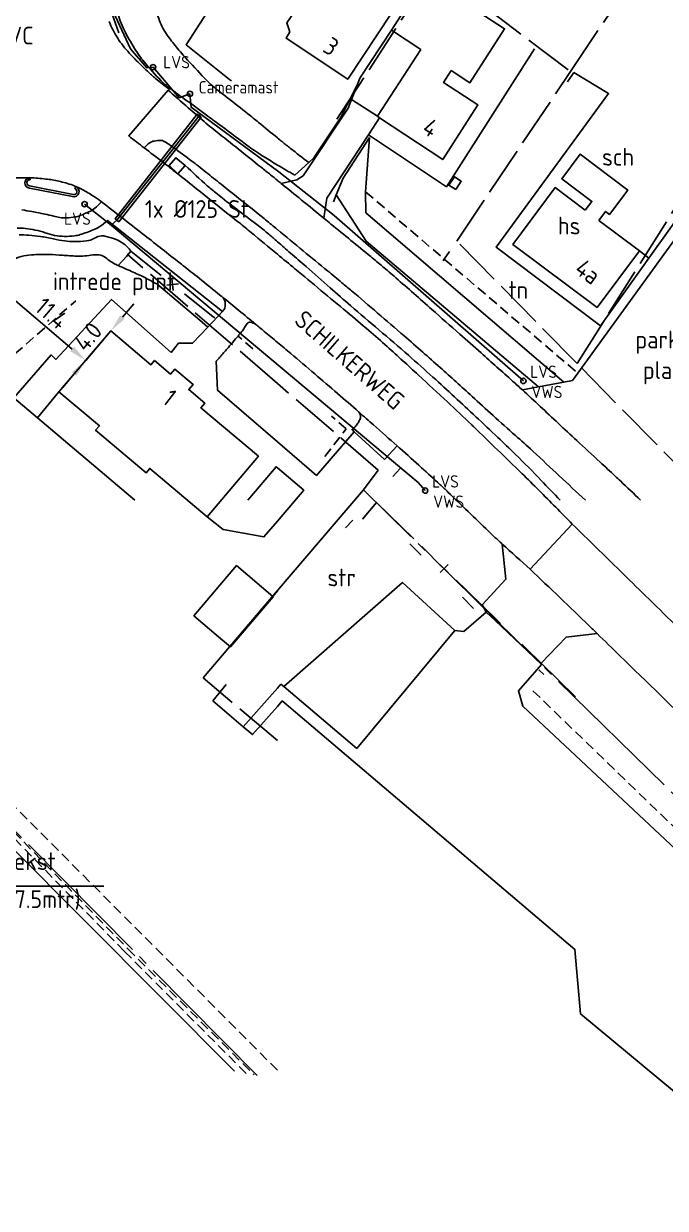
# Model space of a CAD drawing. Extents: x 109808 to 110111, y 466178 to 466443.
# Drawn here: x 109974.2 to 110039.4, y 466178.1 to 466298.3 of the extents above; entities that cross this region are included whole.
import ezdxf
from ezdxf.enums import TextEntityAlignment as Align

# ---------------------------------------------------------------- set-up
doc = ezdxf.new("R2010")
doc.units = 0
for name, pattern in [('KADPART', [6, 5, -1]), ('KADPROV', [18, 15, -1, 1, -1]), ('STIPPELFIJN', [1.5, 1, -0.5])]:
    doc.linetypes.add(name, pattern=pattern)
for name, color, linetype in [('bwk gestuurde boring intrede punt', 7, 'Continuous'), ('bwk gestuurde boring tekst', 7, 'Continuous'), ('bwk informatie', 7, 'Continuous'), ('bwk maatvoering', 1, 'Continuous'), ('bwk mantelbuis data tekst', 7, 'Continuous'), ('bwk mantelbuis signaal-elekta tekst', 7, 'Continuous'), ('bwk masten', 7, 'Continuous'), ('TOPO', 8, 'Continuous')]:
    doc.layers.add(name, color=color, linetype=linetype)
doc.layers.add('bwk kabel signaal-elekta', color=7, linetype='Continuous', true_color=0x960000)
doc.layers.add('bwk mantelbuis signaal-elekta', color=7, linetype='Continuous', true_color=0x960000)
doc.styles.add('--', font='isocp.shx')
doc.styles.get("Standard").update_dxf_attribs({"font": 'isocp.shx'})
doc.linetypes.add('BESCH', pattern='A,2.5,[11,TOPOCAD.SHX,S=0.15,R=0,X=0,Y=0],2.5', length=5)
doc.linetypes.add('DRAAIHEK', pattern='A,1.5,[8,TOPOCAD.SHX,S=0.2,R=0,X=0,Y=0],1.5', length=3)
doc.linetypes.add('HAAG', pattern='A,4,-1,[5,TOPOCAD.SHX,S=0.5,R=0,X=-0.5,Y=-0.5],-1', length=6)
doc.linetypes.add('RASTER', pattern='A,4,-1.5,[4,TOPOCAD.SHX,S=0.75,R=0,X=-0.75,Y=0],-1.5', length=7)
doc.dimstyles.new('Prov-ZH', dxfattribs={"dimtxt": 1.8, "dimasz": 1.8, "dimexe": 0, "dimexo": 0, "dimgap": 0.5, "dimtad": 1, "dimdec": 1, "dimzin": 1, "dimdsep": 46, "dimtxsty": 'Standard', "dimcen": 2.5, "dimclrd": 256, "dimclre": 256, "dimclrt": 256, "dimadec": 0, "dimazin": 0, "dimtfac": 1, "dimtdec": 1, "dimtmove": 0, "dimatfit": 3, "dimfxl": 0, "dimlwd": -1, "dimlwe": -1, "dimarcsym": 0})

# ---------------------------------------------------------------- blocks, each defined once
blk = doc.blocks.new('RASTERKL', base_point=(80, 5))
at = {"layer": 'TOPO', "linetype": 'ByBlock'}
for p, q in [((80, 9.875), (80, 11.375)), ((80, 7.625), (80, 8.75)), ((80.5625, 8.1875), (79.4375, 8.1875)), ((80, 5), (80, 6.5))]:
    blk.add_line(p, q, dxfattribs=at)
blk = doc.blocks.new('HAAGGR', base_point=(85, 5))
at = {"layer": 'TOPO', "linetype": 'ByBlock'}
for p, q in [((85, 11.75), (85, 15.5)), ((84.578125, 10.695312), (85.421875, 9.851563)), ((85.421875, 10.695312), (84.578125, 9.851563)), ((85, 5), (85, 8.75))]:
    blk.add_line(p, q, dxfattribs=at)
blk = doc.blocks.new('*D7')
at = {"layer": 'bwk maatvoering', "transparency": 16777216}
blk.add_line((109973.18, 466270.42), (109979.16, 466265.34), dxfattribs=at)
for points in [[(109973.38, 466270.65), (109972.99, 466270.19), (109971.81, 466271.58)], [(109979.35, 466265.57), (109978.96, 466265.11), (109980.53, 466264.18)]]:
    blk.add_solid(points, dxfattribs=at)
at = {"layer": 'Defpoints', "color": 0, "transparency": 16777216}
for p in [(109971.81, 466271.58), (109980.53, 466264.18), (109980.53, 466264.18)]:
    blk.add_point(p, dxfattribs=at)
at = {"layer": 'bwk maatvoering', "transparency": 16777216, "insert": (109977.08, 466268.95), "char_height": 1.8, "attachment_point": 5, "rotation": 319.6428}
blk.add_mtext('11.4', dxfattribs=at)
blk = doc.blocks.new('*D8')
at = {"layer": 'bwk maatvoering', "transparency": 16777216}
for p, q in [((109984.26, 466268.57), (109985.43, 466269.94)), ((109983.1, 466267.2), (109980.53, 466264.18)), ((109979.36, 466262.81), (109978.2, 466261.43))]:
    blk.add_line(p, q, dxfattribs=at)
for points in [[(109984.03, 466268.77), (109984.49, 466268.38), (109983.1, 466267.2)], [(109979.13, 466263), (109979.59, 466262.61), (109980.53, 466264.18)]]:
    blk.add_solid(points, dxfattribs=at)
at = {"layer": 'Defpoints', "color": 0, "transparency": 16777216}
for p in [(109983.1, 466267.2), (109980.53, 466264.18), (109980.53, 466264.18)]:
    blk.add_point(p, dxfattribs=at)
at = {"layer": 'bwk maatvoering', "transparency": 16777216, "insert": (109980.75, 466266.6), "char_height": 1.8, "attachment_point": 5, "rotation": 49.6428}
blk.add_mtext('4.0', dxfattribs=at)

msp = doc.modelspace()

# ---------------------------------------------------------------- linework, layer by layer
at = {"layer": 'bwk gestuurde boring tekst'}
msp.add_line((109952.8, 466210.82), (109982.37, 466210.82), dxfattribs=at)
at = {"layer": 'bwk kabel signaal-elekta'}
for points in [[(109987.37, 466293.94), (109986.74, 466293.88), (109985.07, 466295.8), (109983.53, 466299.15), (109982.84, 466301.77), (109983.3, 466304.56), (109983.77, 466306.85), (109978.34, 466309.96), (109978.86, 466311.98), (109979.23, 466313.9), (109979.26, 466316), (109978.95, 466320.37), (109979.24, 466328.01)], [(109990.04, 466290.83), (109987.37, 466293.94)], [(110024.98, 466262.1), (110005.76, 466278.88), (110000.14, 466283.32), (109991.24, 466289.87), (109991.12, 466291.23), (109990.04, 466290.83)], [(109980.42, 466280.04), (109983.12, 466277.92), (109983.71, 466278.4), (109992.05, 466289.01), (109992.18, 466289.18)], [(109983.12, 466277.92), (110014.29, 466251.78), (110015.01, 466250.97)]]:
    msp.add_lwpolyline(points, dxfattribs=at)
at = {"layer": 'bwk mantelbuis signaal-elekta'}
msp.add_lwpolyline([(109983.91, 466278.24), (109983.51, 466278.55), (109991.85, 466289.17), (109992.25, 466288.86)], close=True, dxfattribs=at)
at = {"layer": 'bwk masten'}
for centre in [(109987.37, 466293.94), (109991.12, 466291.23), (109980.42, 466280.04), (110024.98, 466262.1), (110015.01, 466250.97)]:
    msp.add_circle(centre, 0.268, dxfattribs=at)
at = {"layer": 'TOPO', "linetype": 'KADPART'}
for points in [[(110029.76, 466293.49), (110039.01, 466307.27), (110009.84, 466326.46)], [(110006.05, 466288.65), (110015.96, 466303.92)], [(110015.96, 466303.92), (110029.76, 466293.49)], [(110000, 466225.62), (109992.45, 466231.98)]]:
    msp.add_lwpolyline(points, dxfattribs=at)
at = {"layer": 'TOPO', "linetype": 'Continuous'}
for points in [[(110000, 466313.76, 0.040433), (109998.28, 466314.33, 0.107344), (109995.7, 466314.4, 0.026226), (109992.99, 466313.73, 0.051078), (109991.66, 466313.18, 0.040306), (109989.89, 466312.03, 0.065214), (109988.97, 466311.11, 0.066729), (109988.03, 466309.46, 0.063929), (109987.53, 466307.61, 0.018639), (109987.32, 466305.48, 0.020775), (109987.29, 466303.56, 0.013566), (109987.38, 466301.78, 0.019375), (109987.52, 466300.54, 0.052878), (109988.03, 466298.65, 0.062778), (109988.81, 466297.2, 0.016821), (109989.72, 466296, 0.014291), (109990.88, 466294.66, 0.006853), (109992.88, 466292.54, 0.027028), (109993.42, 466292.03, 0.011648), (109994.94, 466290.82, -0.00864), (109997.01, 466289.21, -0.000733), (109998.07, 466288.34, 0.00026), (110000, 466286.77)], [(109983.74, 466299.57, 0.049039), (109984.44, 466297.71, 0.026501), (109985.48, 466295.84, 0.033403), (109986.48, 466294.47, 0.018118), (109988.17, 466292.58, 0.040917), (109989.02, 466291.84, 0.003089), (109990.75, 466290.57, -0.002435), (109992.95, 466288.97, -0.000819), (109994.3, 466287.97, 0.000391), (109997.12, 466285.87, 0.020438), (109998.66, 466284.83, 0.00459), (110000, 466284.01)], [(109982.91, 466298.57, 0.046538), (109983.78, 466296.88, 0.045076), (109984.96, 466295.37, 0.00897), (109985.51, 466294.79, 0.003998), (109986.8, 466293.52, 0.020378), (109987.62, 466292.79, 0.012722), (109989, 466291.71), (109988.91, 466291.6)], [(110102.35, 466178.15, -0.000068), (110100.11, 466180, -0.002805), (110099.57, 466180.44, -0.004437), (110094.7, 466184.63, -0.005981), (110091.14, 466187.81, -0.003235), (110086.85, 466191.8, -0.003339), (110082.67, 466195.79, -0.000462), (110077.68, 466200.62, -0.001267), (110075.86, 466202.4, -0.000555), (110071.75, 466206.44, 0.000464), (110066.84, 466211.27, 0.001016), (110062.15, 466215.85, -0.001176), (110058.09, 466219.82, -0.006061), (110054.34, 466223.6, 0.006214), (110050.68, 466227.28, 0.001273), (110047.22, 466230.66, -0.001367), (110043.99, 466233.81, -0.000099), (110043.27, 466234.52, 0.000012), (110037.38, 466240.31, 0.000473), (110034.8, 466242.83, 0.000251), (110029.94, 466247.58)], [(110022.83, 466245.55, 0.002608), (110025.68, 466242.99)], [(110032.46, 466236.47, 0.000318), (110031.65, 466237.26, 0.000643), (110025.68, 466242.99)], [(110060.01, 466209.62, 0.000402), (110058.01, 466211.57, 0.001432), (110053.99, 466215.47, -0.00156), (110050.31, 466219.04, -0.001002), (110046.98, 466222.31, 0.00085), (110043.05, 466226.16, 0.000402), (110042.98, 466226.23, 0.000004), (110034.81, 466234.19, 0.000914), (110032.46, 466236.47)]]:
    msp.add_lwpolyline(points, format="xyb", dxfattribs=at)
for points in [[(109995.35, 466292.55), (109995.12, 466292.7), (109990.73, 466296.21), (110000, 466310.57)], [(110011.58, 466297.68), (110015.02, 466303.04), (110015.41, 466302.79), (110016.71, 466304.81), (110020.51, 466302.36), (110019.2, 466300.33), (110023.07, 466297.83), (110019.55, 466292.36), (110017.65, 466293.59)], [(109994.48, 466247.01), (109992.88, 466248.3)], [(110000, 466247.88), (109998.63, 466246.28), (109994.48, 466247.01)], [(110025.68, 466242.99), (110029.94, 466247.58)], [(110022.83, 466245.55), (110023.21, 466241.98), (110020.81, 466239.37), (110020.9, 466239.2)], [(109999.52, 466240.24), (109995.86, 466243.37), (109991.52, 466238.27), (109994.03, 466236.13)], [(110018.03, 466236.79), (110012.71, 466241.64), (110000.64, 466231.08)], [(109994.03, 466236.13), (109995.22, 466235.11), (109999.56, 466240.21), (109999.52, 466240.24)], [(109999.52, 466240.24), (110000, 466240.8)], [(110018.03, 466236.79), (110018.94, 466236.68), (110021.21, 466238.64)], [(110020.9, 466239.2), (110021.21, 466238.64)], [(110021.21, 466238.64), (110022.12, 466237.78), (110026.72, 466233.42)], [(109950.05, 466237.8), (109995.64, 466192.08)], [(110008.08, 466224.79), (110018.03, 466236.79)], [(110026.77, 466233.48), (110029.32, 466236.11), (110032.46, 466236.47)], [(110026.72, 466233.42), (110026.81, 466233.33), (110024.48, 466230.64), (110024.91, 466229.09), (110054.92, 466201.02), (110057.85, 466202.85)], [(110026.72, 466233.42), (110026.77, 466233.48)], [(109994.79, 466231.29), (109993.43, 466229.65)], [(110000, 466230.93), (109996.53, 466227.01)], [(110000.64, 466231.08), (110000.35, 466231.33), (110000, 466230.93)], [(110008.08, 466224.79), (110000.64, 466231.08)]]:
    msp.add_lwpolyline(points, dxfattribs=at)
msp.add_lwpolyline([(110001.27, 466297.52), (110000.9, 466296.88), (110007.15, 466292.72), (110011.57, 466299.42), (110009.92, 466300.5), (110011.03, 466302.19), (110009.69, 466303.07), (110010.24, 466303.9), (110006.9, 466306.11), (110002.88, 466300.08), (110002.06, 466300.05), (110000.96, 466298.42)], close=True, dxfattribs=at)
at = {"layer": 'TOPO', "color": 8, "linetype": 'RASTER'}
msp.add_lwpolyline([(109982.71, 466300.76), (109983.9, 466297.42)], dxfattribs=at)
at = {"layer": 'TOPO', "color": 8, "linetype": 'Continuous'}
for points in [[(110008.12, 466292.17), (110008.37, 466292.83), (110011.58, 466297.68)], [(110014.58, 466295.73), (110011.58, 466297.68)], [(110026.11, 466295.81), (110017.17, 466281.81), (110009.24, 466287.08)], [(110010.15, 466288.95), (110014.58, 466295.73)], [(110017.65, 466293.59), (110016.87, 466292.37), (110020.37, 466290.11), (110016.79, 466284.56), (110010.37, 466288.81)], [(110030.1, 466293.39), (110033.63, 466291.26), (110022.21, 466275.69), (110032.81, 466267.7), (110037.73, 466274.57)], [(110003.18, 466284.26), (110003.71, 466284.75), (110006.42, 466288.8), (110008.12, 466292.17)], [(110008.12, 466292.17), (110007.53, 466290.67)], [(110007.53, 466290.67), (110007.19, 466289.79), (110002.63, 466282.92), (110001.98, 466282.5), (110000.37, 466282.15)], [(110010.15, 466288.95), (110007.53, 466290.67)], [(110010.37, 466288.81), (110009.24, 466287.08)], [(110010.37, 466288.81), (110010.15, 466288.95)], [(110009.24, 466287.08), (110005.03, 466280.63), (110004.73, 466278.6)], [(110009.35, 466286.79), (110006.67, 466282.67), (110005.97, 466280.97)], [(110008.96, 466281.28), (110009.35, 466286.79)], [(109990.65, 466283.96), (109989.67, 466284.74), (109989, 466283.96), (109989.89, 466283.1)], [(110031.26, 466279.42), (110031.93, 466280.32), (110028.87, 466282.62), (110030.73, 466285.1), (110035.57, 466281.47), (110033.72, 466279), (110033.32, 466279.3), (110032.63, 466278.39)], [(109989.89, 466283.1), (109990.65, 466283.96)], [(110001.76, 466282.99), (110003.18, 466284.26)], [(110005.97, 466280.97), (110005.7, 466280.29)], [(110005.97, 466280.97), (110009, 466276.29), (110026.53, 466261.5)], [(110029.08, 466261.97), (110008.98, 466279.17), (110008.96, 466281.28)], [(110036.77, 466275.29), (110032.47, 466269.56), (110023.91, 466275.96), (110028.2, 466281.72), (110031.26, 466279.42)], [(110037.73, 466274.57), (110041.64, 466280.03), (110042.47, 466279.35), (110030.51, 466262.89)], [(110032.63, 466278.39), (110036.77, 466275.29)], [(110036.77, 466275.29), (110037.73, 466274.57)], [(109992.92, 466267.54), (109991.39, 466265.92), (109989.95, 466265.92), (109989.21, 466264.99), (109983.14, 466270.38), (109977.51, 466264.28), (109977.03, 466264.74), (109973.24, 466260.39), (109975.63, 466258.34)], [(109994.44, 466269.15), (109992.92, 466267.54)], [(109977.82, 466260.99), (109983.1, 466267.2), (109987.15, 466263.74), (109987.52, 466264.19), (109989.15, 466262.79), (109989.59, 466263.31), (109991.44, 466261.75), (109990.99, 466261.22), (109992.62, 466259.83), (109992.23, 466259.38), (109998.08, 466254.46), (109992.88, 466248.3)], [(110030.51, 466262.89), (110029.95, 466262.13), (110029.08, 466261.97)], [(110026.53, 466261.5), (110024.88, 466261.19)], [(110029.08, 466261.97), (110026.53, 466261.5)], [(109975.63, 466258.34), (109977.82, 466260.99)], [(109992.88, 466248.3), (109987.04, 466253.23), (109986.66, 466252.77), (109981.53, 466257.09), (109981.92, 466257.55), (109977.82, 466260.99)], [(109985.52, 466250), (109975.63, 466258.34)], [(110000, 466255.92), (110003.97, 466252.51), (110007.8, 466256.94)], [(110010.86, 466254.14), (110007.8, 466256.94)], [(110010.86, 466254.14), (110012.16, 466255.51)], [(109997, 466250), (109999.86, 466253.39), (110000, 466253.27)], [(110000, 466253.27), (110002.68, 466251.01), (110000, 466247.88)]]:
    msp.add_lwpolyline(points, dxfattribs=at)
at = {"layer": 'TOPO', "color": 8, "linetype": 'KADPART'}
for points in [[(110018.21, 466276.29), (110029.76, 466293.49)], [(110030.44, 466263.86), (110048.3, 466292.23)], [(110030.44, 466263.86), (110018.21, 466276.29)], [(110000, 466261.85), (109984.74, 466274.95)], [(110042.76, 466251.33), (110030.44, 466263.86)], [(110008.73, 466251.05), (110010.24, 466253.06), (110000, 466261.85)]]:
    msp.add_lwpolyline(points, dxfattribs=at)
at = {"layer": 'TOPO', "color": 8, "linetype": 'HAAG'}
for points in [[(110029.45, 466292.46), (110030.1, 466293.39)], [(109985.13, 466275.27), (109984.67, 466274.74), (109983.83, 466273.81)], [(109985.27, 466275.14), (109985.13, 466275.27)], [(110016.94, 466274.46), (110017.47, 466275.22)], [(110016.82, 466274.29), (110016.94, 466274.46)], [(109993.63, 466268.49), (109993.49, 466268.6)], [(110011.73, 466252.39), (110012.48, 466253.2)]]:
    msp.add_lwpolyline(points, dxfattribs=at)
at = {"layer": 'TOPO', "color": 8, "linetype": 'Continuous'}
for points in [[(109986.48, 466285.75, 0.000587), (109984.9, 466286.97), (109988.91, 466291.6)], [(110000, 466282.45, 0.000064), (109999.31, 466283.01, 0.002549), (109998.35, 466283.78, -0.000534), (109993.76, 466287.44, -0.008725), (109992.15, 466288.77, -0.00415), (109988.91, 466291.6)], [(110000, 466286.77, 0.000065), (110000.48, 466286.38, 0.004635), (110001.33, 466285.7, 0.002014), (110003.18, 466284.26)], [(109999.99, 466277.47, 0.002827), (109998.8, 466278.45, 0.002123), (109998.22, 466278.92, 0.000396), (109995.07, 466281.43, 0.000538), (109993.52, 466282.67, 0.000536), (109991.95, 466283.91, 0.006096), (109991.54, 466284.23, 0.001333), (109989.64, 466285.64, 0.013347), (109988.96, 466286.12, 0.018871), (109988.45, 466286.43, 0.124486), (109988.19, 466286.5, 0.046177), (109987.48, 466286.44, 0.096637), (109987.03, 466286.27, 0.093035), (109986.48, 466285.75)], [(109986.48, 466285.75, -0.00067), (109988.3, 466284.35, -0.0028), (109989.8, 466283.17), (109989.89, 466283.1)], [(110000, 466274.96, 0.000247), (109997.35, 466277.15, 0.001491), (109996.12, 466278.16, 0.003464), (109995.99, 466278.26, 0.000071), (109989.89, 466283.1)], [(110000, 466276.23, 0.00009), (109999.14, 466276.98, 0.018077), (109997.9, 466277.98, -0.005695), (109993.88, 466281.07, -0.015866), (109992.88, 466281.9, -0.006798), (109990.65, 466283.96)], [(110000, 466284.01, 0.005951), (110001.76, 466282.99)], [(110000, 466284.01, 0.005951), (110001.76, 466282.99)], [(109974.83, 466282.71, 0.02291), (109973.26, 466282.69, 0.032933), (109972.1, 466282.53, 0.01255), (109971.66, 466282.43)], [(109974.83, 466282.71, 0.906924), (109974.82, 466281.67), (109979.19, 466280.81, 0.951143), (109979.52, 466281.83)], [(109974.83, 466282.71), (109974.89, 466282.51, 0.966192), (109974.83, 466281.89), (109979.27, 466281.02, 0.965212), (109979.43, 466281.62), (109979.52, 466281.83)], [(109974.89, 466282.71, 0.031959), (109974.83, 466282.71)], [(109974.89, 466282.71, 0.000986), (109974.83, 466282.71)], [(109979.52, 466281.83, 0.012717), (109979.22, 466281.96, 0.028684), (109977.8, 466282.37, 0.026942), (109976.48, 466282.59, 0.021773), (109974.89, 466282.71)], [(110000.37, 466282.15, 0.000034), (110000, 466282.45)], [(110000.37, 466282.15, 0.000034), (110000, 466282.45)], [(110004.73, 466278.6, 0.000234), (110002.46, 466280.45, 0.000193), (110000.37, 466282.15)], [(109982.14, 466280.28, 0.022435), (109981.34, 466280.84, 0.016193), (109980.17, 466281.53, 0.028412), (109979.52, 466281.83)], [(109974.06, 466279.45, -0.009054), (109975.07, 466279.29, -0.006931), (109976.39, 466279.03, -0.00844), (109977.28, 466278.83, 0.011953), (109977.91, 466278.69, 0.05638), (109978.54, 466278.64, 0.037278), (109979.49, 466278.74, 0.046221), (109979.94, 466278.87, 0.019673), (109980.94, 466279.3, 0.060497), (109981.45, 466279.62, 0.041553), (109982.14, 466280.28)], [(109994.45, 466270.58, 0.000211), (109994.24, 466270.75, 0.001292), (109992.04, 466272.53, 0.00175), (109990.4, 466273.83, 0.000626), (109989.86, 466274.25, 0.000096), (109986.31, 466277.03, 0.000968), (109984.23, 466278.66, 0.000946), (109982.14, 466280.28)], [(109973.58, 466277.61, -0.027844), (109974.41, 466277.57, -0.023205), (109975.4, 466277.41, -0.035443), (109976.43, 466277.13, 0.038174), (109977.38, 466276.87, 0.039761), (109978.39, 466276.77, 0.039268), (109979.4, 466276.82, 0.044093), (109979.98, 466276.95, 0.018442), (109981.3, 466277.42, 0.049541), (109981.91, 466277.73, 0.031668), (109982.76, 466278.37), (109994.44, 466269.15)], [(110024.88, 466261.19, 0.002629), (110023.89, 466262.08, 0.000806), (110020.68, 466264.94, 0.000338), (110018.51, 466266.86, 0.000261), (110015.69, 466269.35, 0.001633), (110012.02, 466272.57, 0.004508), (110010.67, 466273.72, 0.00266), (110009.48, 466274.71, 0.000789), (110005.44, 466278.02, 0.000073), (110004.73, 466278.6)], [(110031.27, 466250, 0.000035), (110025.98, 466254.94, 0.002772), (110025.91, 466255.01, 0.004489), (110024.17, 466256.56, -0.00343), (110021.9, 466258.59, -0.001963), (110019.77, 466260.53, 0.002575), (110018.15, 466262, 0.001771), (110016.52, 466263.46, 0.001643), (110014.76, 466265.02, 0.001505), (110012.86, 466266.67, 0.001051), (110010.18, 466268.99, 0.001149), (110007.53, 466271.25, 0.003121), (110006.55, 466272.07, 0.00199), (110005.1, 466273.27, -0.001169), (110002.62, 466275.29, -0.001264), (110000, 466277.47)], [(109985.13, 466275.27, 0.056947), (109984.31, 466276.08, 0.072293), (109983.62, 466276.46, 0.031818), (109982.6, 466276.77, 0.076358), (109982.15, 466276.81, 0.120663), (109981.41, 466276.58, -0.112032), (109980.62, 466276.31, -0.025594), (109979.36, 466276.24, -0.03353), (109978.4, 466276.31, -0.0228), (109977.25, 466276.51, 0.019826), (109975.93, 466276.76, 0.016108), (109974.76, 466276.89, 0.019144), (109973.76, 466276.93, 0.074113)], [(110000, 466276.23, -0.00014), (110001.34, 466275.06, -0.000323), (110002.91, 466273.7, -0.000135), (110005.36, 466271.55, 0.00016), (110007.44, 466269.73, 0.00418), (110010.31, 466267.27, -0.004009), (110013.31, 466264.7, -0.005436), (110015.8, 466262.48, -0.003065), (110020.15, 466258.47, -0.002072), (110022.38, 466256.37, -0.00256), (110024.17, 466254.65, -0.010968), (110026.79, 466252, 0.006587), (110028.73, 466250, 0.006587)], [(109956.36, 466262.23, 0.037541), (109957.69, 466262.47, 0.098797), (109958.28, 466262.76, 0.01111), (109959.66, 466263.85, 0.011984), (109960.89, 466264.92, 0.017093), (109962.76, 466266.76, -0.027762), (109963.93, 466267.86, -0.050587), (109965.71, 466269.07, 0.036563), (109968.21, 466270.67, 0.021057), (109969.72, 466271.9, -0.020226), (109971.29, 466273.18, -0.032087), (109973.03, 466274.33, -0.064938), (109973.99, 466274.72, -0.045995), (109975.03, 466274.89, -0.027118), (109976.83, 466274.93, -0.010758), (109978.18, 466274.85, 0.010045), (109979.62, 466274.77, 0.053181), (109981.25, 466274.88, -0.107802), (109982.06, 466274.85, -0.114424), (109982.67, 466274.53, 0.068151), (109983.64, 466273.9, 0.001336), (109983.83, 466273.81)], [(110029.94, 466247.58, 0.002308), (110026.57, 466250.99, 0.004508), (110024.83, 466252.71, 0.000073), (110019.9, 466257.48, 0.00182), (110019.7, 466257.67, 0.002291), (110017.26, 466259.98, 0.001921), (110014.32, 466262.7, 0.003657), (110011.15, 466265.58, 0.006309), (110009.28, 466267.22, 0.002218), (110007.05, 466269.1, 0.000945), (110001.78, 466273.48, 0.000166), (110000, 466274.96)], [(109983.83, 466273.81, 0.005603), (109984.65, 466273.45, -0.005005), (109986.04, 466272.82, -0.012961), (109986.61, 466272.55, -0.006333), (109987.74, 466271.94), (109992.12, 466268.28), (109992.92, 466267.54)], [(109994.44, 466269.15, 0.064841), (109994.62, 466269.41, 0.09102), (109994.69, 466269.64, 0.05421), (109994.7, 466269.97, 0.055827), (109994.64, 466270.29, 0.08556), (109994.53, 466270.49, 0.02514), (109994.45, 466270.58)], [(109997.8, 466267.84, 0.000875), (109996.08, 466269.26, 0.001639), (109994.45, 466270.58)], [(109996, 466266.66, 0.000568), (109996.36, 466267.09, 0.045891), (109996.65, 466267.51, -0.045886), (109996.94, 466267.93, -0.253788), (109997.24, 466268.05, -0.120436), (109997.8, 466267.84)], [(110000, 466266.01, 0.000805), (109998.66, 466267.13, 0.000436), (109997.8, 466267.84)], [(110000, 466255.92), (109993.92, 466261.15), (109993.79, 466264.09, 0.001387), (109994.54, 466264.95, 0.002885), (109994.9, 466265.36, 0.000367), (109995.88, 466266.52, 0.00018), (109996, 466266.66)], [(110008.25, 466258.97, 0.00163), (110006.11, 466260.82, 0.001508), (110003.79, 466262.81, 0.001787), (110001.35, 466264.88, 0.000805), (110000, 466266.01)], [(110036.88, 466250, -0.000369), (110034.83, 466251.95, 0.00279), (110034.31, 466252.44, 0.000948), (110032.76, 466253.87, -0.000622), (110030.39, 466256.06, -0.001944), (110026.68, 466259.52, 0.003993), (110024.88, 466261.19)], [(110007.8, 466256.94), (110007.58, 466257.18, 0.056423), (110007.97, 466257.53, 0.06547), (110008.23, 466257.9, 0.026607), (110008.39, 466258.26, 0.050401), (110008.45, 466258.46, 0.135698), (110008.42, 466258.7, 0.06292), (110008.25, 466258.97)], [(110008.29, 466258.93, 0.000031), (110008.25, 466258.97)], [(110008.29, 466258.93, 0.030704), (110008.25, 466258.97)], [(110012.16, 466255.51, 0.000583), (110009.76, 466257.63, 0.001145), (110008.29, 466258.93)], [(110022.83, 466245.55, -0.000049), (110022.78, 466245.6, -0.005573), (110021.42, 466246.87, -0.001328), (110017.32, 466250.83, 0.007068), (110016.54, 466251.57, 0.002066), (110014.63, 466253.3, 0.001821), (110012.45, 466255.25, 0.000073), (110012.16, 466255.51)]]:
    msp.add_lwpolyline(points, format="xyb", dxfattribs=at)
msp.add_lwpolyline([(110018.12, 466281.51), (110018.67, 466282.36), (110018, 466282.82), (110017.42, 466281.95)], close=True, dxfattribs=at)
at = {"layer": 'TOPO', "color": 8, "linetype": 'STIPPELFIJN'}
for points in [[(110008.96, 466281.28), (110016.94, 466274.46)], [(110016.94, 466274.46), (110030.51, 466262.89)], [(109964.64, 466256.15), (109971.09, 466262.88), (109979.54, 466270.24)], [(109997.52, 466265.36), (109996, 466266.66)], [(110004.81, 466254.42), (110006.99, 466257.23), (110005.49, 466258.52)]]:
    msp.add_lwpolyline(points, dxfattribs=at)
at = {"layer": 'TOPO', "linetype": 'KADPROV'}
for points in [[(110008.73, 466251.05), (110000, 466240.83)], [(110053.24, 466183.26), (110064.98, 466195.91), (110008.73, 466251.05)], [(109997.95, 466191.61), (109947.68, 466242.35)], [(109992.45, 466231.98), (110000, 466240.83)]]:
    msp.add_lwpolyline(points, dxfattribs=at)
at = {"layer": 'TOPO', "linetype": 'RASTER'}
for points in [[(110013.84, 466246.09), (110010.06, 466249.77), (110008.65, 466248.06)], [(110020.9, 466239.2), (110019.22, 466240.84)], [(110022.24, 466237.9), (110020.9, 466239.2)], [(110026.77, 466233.48), (110025.22, 466235)], [(110030.27, 466230.04), (110026.77, 466233.48)]]:
    msp.add_lwpolyline(points, dxfattribs=at)
at = {"layer": 'TOPO', "linetype": 'HAAG'}
for points in [[(110006.9, 466247.18), (110007.65, 466247.99)], [(110013.46, 466245.58), (110014.6, 466244.43)], [(110018.8, 466240.15), (110019.93, 466239)], [(110026.56, 466232.78), (110027.04, 466232.3)]]:
    msp.add_lwpolyline(points, dxfattribs=at)
at = {"layer": 'TOPO', "linetype": 'STIPPELFIJN'}
for points in [[(110000, 466192.16), (109952.27, 466240.02), (109951.21, 466238.95)], [(109996.82, 466191.84), (109984.47, 466204.22), (109950.87, 466238.62)], [(109951.21, 466238.95), (109984.8, 466204.49), (109997.65, 466191.68)], [(110054.72, 466202.88), (110025.76, 466230.85)]]:
    msp.add_lwpolyline(points, dxfattribs=at)
at = {"layer": 'TOPO', "linetype": 'DRAAIHEK'}
for points in [[(110022.24, 466237.9), (110022.66, 466237.49)], [(110024.81, 466235.4), (110025.22, 466235)]]:
    msp.add_lwpolyline(points, dxfattribs=at)
at = {"layer": 'TOPO', "linetype": 'BESCH'}
for points in [[(109993.43, 466229.65), (109996.53, 466227.01)], [(109996.53, 466227.01), (109997.46, 466226.22), (110000, 466229.08)]]:
    msp.add_lwpolyline(points, dxfattribs=at)
msp.add_lwpolyline([(110000, 466229.08), (110000.5, 466229.64), (110030.21, 466204.42), (110030.79, 466197.87), (110048.29, 466183.36), (110050.22, 466185.67, 0.002923), (110054.33, 466181.94, 0.005371), (110056.56, 466179.99, 0.000001), (110056.6, 466179.94, 0.000001)], format="xyb", dxfattribs=at)

# ---------------------------------------------------------------- block references
at = {"layer": 'TOPO', "color": 8, "linetype": 'HAAG', "rotation": 51.50240538673027}
msp.add_blockref('HAAGGR', (109993.49, 466268.6), dxfattribs=at)
at = {"layer": 'TOPO', "linetype": 'RASTER', "rotation": 45.75378697464225}
msp.add_blockref('RASTERKL', (110019.22, 466240.84), dxfattribs=at)

# ---------------------------------------------------------------- texts
at = {"layer": 'bwk gestuurde boring intrede punt'}
msp.add_text('intrede punt', height=1.8, dxfattribs=at).set_placement((109977.2, 466271.32))
at = {"layer": 'bwk gestuurde boring tekst'}
for s, p in [('gestuurde boring tekst ', (109954.19, 466212.47)), ('(HDPE Ø160mm l=107.5mtr)', (109954.19, 466208.62))]:
    msp.add_text(s, height=1.8, dxfattribs=at).set_placement(p)
at = {"layer": 'bwk informatie', "linetype": 'Continuous', "style": '--'}
for s, p in [('LVS', (109988.41, 466293.82)), ('Cameramast', (109992, 466291.27)), ('LVS', (109978.34, 466277.94)), ('LVS', (110025.68, 466262.41)), ('VWS', (110025.79, 466260.36)), ('LVS', (110015.72, 466251.28)), ('VWS', (110015.82, 466249.23))]:
    msp.add_text(s, height=1.25, dxfattribs=at).set_placement(p)
at = {"layer": 'bwk mantelbuis data tekst', "lineweight": 13}
msp.add_text('1x Ø110 PVC', height=1.8, dxfattribs=at).set_placement((109963.19, 466296.24))
at = {"layer": 'bwk mantelbuis signaal-elekta tekst', "lineweight": 13}
msp.add_text('1x Ø125 St', height=1.8, dxfattribs=at).set_placement((109986.54, 466278.65))
at = {"layer": 'TOPO', "linetype": 'Continuous'}
for s, rotation, p in [('3', 326.59, (110004.49, 466295.6)), ('4', 327.446, (110014.56, 466287.36)), ('4a', 323.7605, (110030.05, 466273.16)), ('1', 322.3104, (109988.19, 466259.97))]:
    msp.add_text(s, height=1.8, rotation=rotation, dxfattribs=at).set_placement(p)
for s, p in [('sch', (110032.96, 466283.94)), ('hs', (110028.48, 466276.96)), ('tn', (110023.47, 466270.44)), ('parkeer', (110036.35, 466265.4)), ('plaats', (110037.11, 466262.3)), ('str', (110005.08, 466241.26))]:
    msp.add_text(s, height=1.8, dxfattribs=at).set_placement(p)
msp.add_text('SCHILKERWEG', height=1.8, rotation=318.8524, dxfattribs=at).set_placement((110007.33, 466264.23), align=Align.MIDDLE)

# ---------------------------------------------------------------- dimensions: what is measured, and where the dimension line sits
at = {"layer": 'bwk maatvoering'}
for p1, picture, middle in [((109971.81, 466271.58), '*D7', (109977.08, 466268.95)), ((109983.1, 466267.2), '*D8', (109980.75, 466266.6))]:
    dim = msp.add_aligned_dim(p1=p1, p2=(109980.53, 466264.18), distance=0, dimstyle='Prov-ZH', dxfattribs=at)
    dim.commit()
    dim.dimension.update_dxf_attribs({"geometry": picture, "text_midpoint": middle})

doc.saveas('drawing.dxf')
